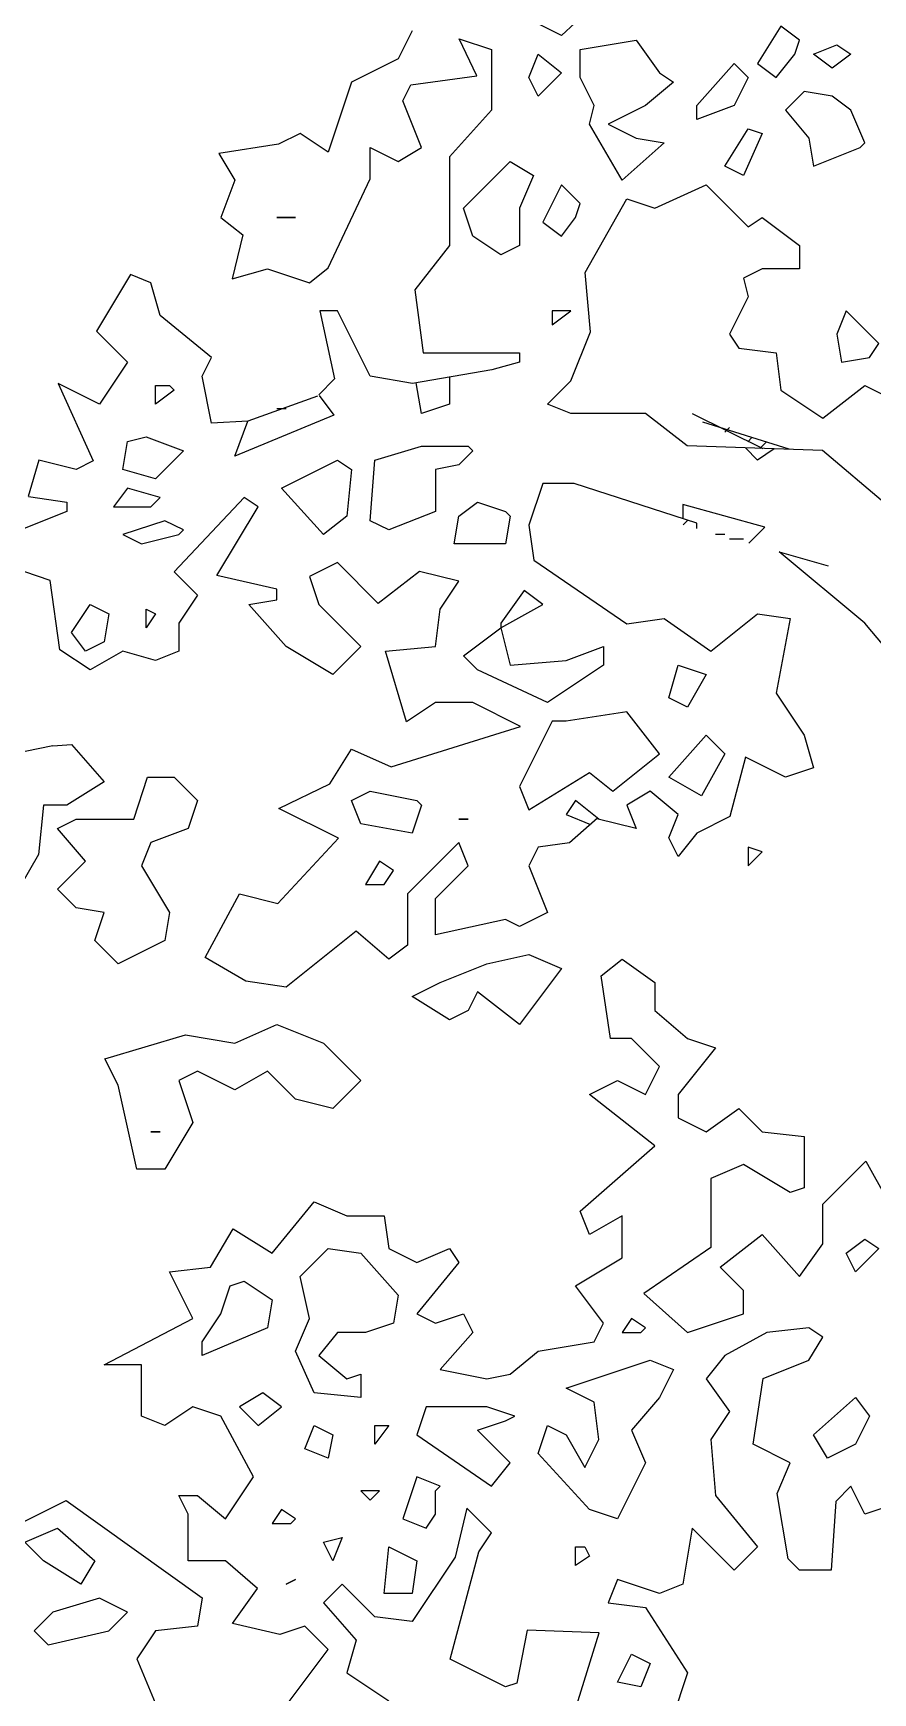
# Model space of a CAD drawing. Header units: millimetres. Extents: x 1211.91 to 1219.54, y 1029.16 to 1038.08.
# Drawn here: x 1213.712 to 1214.187, y 1034.199 to 1035.139 of the extents above; entities that cross this region are included whole.
import ezdxf

# ---------------------------------------------------------------- set-up
doc = ezdxf.new("R2010")
doc.units = ezdxf.units.MM
doc.header["$MEASUREMENT"] = 0
for name, color, linetype in [('Hojas01', 94, 'CONTINUOUS'), ('Hojas02', 62, 'CONTINUOUS'), ('Tronco', 34, 'CONTINUOUS')]:
    doc.layers.add(name, color=color, linetype=linetype)

msp = doc.modelspace()

# ---------------------------------------------------------------- linework, layer by layer
at = {"layer": 'Hojas01', "linetype": 'Continuous'}
for p, q in [((1213.92632, 1035.14002), (1213.9184, 1035.12418)), ((1213.96289, 1035.11455), (1213.95285, 1035.13554)), ((1213.95285, 1035.13554), (1213.9712, 1035.12946)), ((1213.9184, 1035.12418), (1213.892, 1035.11098)), ((1213.9712, 1035.12946), (1213.9712, 1035.09514)), ((1213.892, 1035.11098), (1213.8788, 1035.07138)), ((1213.92104, 1035.10042), (1213.92566, 1035.10953)), ((1213.92566, 1035.10953), (1213.96289, 1035.11455)), ((1213.9316, 1035.07402), (1213.92104, 1035.10042)), ((1213.9712, 1035.09514), (1213.94744, 1035.06874)), ((1213.86296, 1035.08194), (1213.85069, 1035.07587)), ((1213.8788, 1035.07138), (1213.86296, 1035.08194)), ((1213.85069, 1035.07587), (1213.81703, 1035.07059)), ((1213.81703, 1035.07059), (1213.826, 1035.05554)), ((1213.90256, 1035.05634), (1213.90256, 1035.07402)), ((1213.90256, 1035.07402), (1213.9184, 1035.0661)), ((1213.9184, 1035.0661), (1213.9316, 1035.07402)), ((1213.94744, 1035.06874), (1213.94744, 1035.01858)), ((1213.826, 1035.05554), (1213.81808, 1035.03442)), ((1213.8788, 1035.00591), (1213.90256, 1035.05634)), ((1214.0636, 1035.0397), (1214.09264, 1035.0529)), ((1214.09264, 1035.0529), (1214.1164, 1035.02914)), ((1214.02427, 1035.00327), (1214.04776, 1035.04498)), ((1214.04776, 1035.04498), (1214.0636, 1035.0397)), ((1213.81808, 1035.03442), (1213.83049, 1035.02452)), ((1214.1164, 1035.02914), (1214.12432, 1035.03442)), ((1214.12432, 1035.03442), (1214.14544, 1035.01858)), ((1213.83049, 1035.02452), (1213.82455, 1034.99971)), ((1213.94744, 1035.01858), (1213.92791, 1034.99337)), ((1214.14544, 1035.01858), (1214.14544, 1035.00538)), ((1213.767, 1035.00208), (1213.74786, 1034.97001)), ((1213.77848, 1034.99746), (1213.767, 1035.00208)), ((1213.82455, 1034.99971), (1213.84448, 1035.00538)), ((1213.84448, 1035.00538), (1213.86824, 1034.99746)), ((1213.86824, 1034.99746), (1213.8788, 1035.00591)), ((1214.02717, 1034.96974), (1214.02427, 1035.00327)), ((1214.12432, 1035.00538), (1214.11376, 1035.0001)), ((1214.14544, 1035.00538), (1214.12432, 1035.00538)), ((1213.78376, 1034.97898), (1213.77848, 1034.99746)), ((1213.92791, 1034.99337), (1213.93253, 1034.95786)), ((1214.11376, 1035.0001), (1214.1164, 1034.98954)), ((1214.1164, 1034.98954), (1214.10584, 1034.96842)), ((1213.8128, 1034.95522), (1213.78376, 1034.97898)), ((1213.88408, 1034.98162), (1213.87405, 1034.98162)), ((1213.87405, 1034.98162), (1213.8825, 1034.94308)), ((1213.90256, 1034.94466), (1213.88408, 1034.98162)), ((1213.74786, 1034.97001), (1213.76528, 1034.95258)), ((1214.01608, 1034.94202), (1214.02717, 1034.96974)), ((1214.10584, 1034.96842), (1214.11112, 1034.9605)), ((1213.80752, 1034.94466), (1213.8128, 1034.95522)), ((1213.93253, 1034.95786), (1213.98704, 1034.95786)), ((1214.11112, 1034.9605), (1214.13224, 1034.95786)), ((1214.13224, 1034.95786), (1214.13488, 1034.93674)), ((1213.76528, 1034.95258), (1213.74944, 1034.92882)), ((1213.97147, 1034.94823), (1213.92659, 1034.94044)), ((1213.74944, 1034.92882), (1213.72621, 1034.94044)), ((1213.72621, 1034.94044), (1213.74588, 1034.89662)), ((1213.8128, 1034.918), (1213.80752, 1034.94466)), ((1213.8825, 1034.94308), (1213.87352, 1034.9341)), ((1213.92659, 1034.94044), (1213.90256, 1034.94466)), ((1213.9316, 1034.92354), (1213.9287, 1034.94084)), ((1213.94744, 1034.94414), (1213.94744, 1034.92882)), ((1214.13488, 1034.93674), (1214.15864, 1034.9209)), ((1214.15864, 1034.9209), (1214.1824, 1034.93938)), ((1214.1824, 1034.93938), (1214.19296, 1034.9341)), ((1213.87273, 1034.93331), (1213.83339, 1034.91906)), ((1213.87379, 1034.93371), (1213.8821, 1034.92262)), ((1213.94744, 1034.92882), (1213.9316, 1034.92354)), ((1213.83339, 1034.91906), (1213.8128, 1034.918)), ((1213.8821, 1034.92262), (1213.826, 1034.89939)), ((1213.826, 1034.89939), (1213.83339, 1034.91906)), ((1214.08472, 1034.92354), (1214.12472, 1034.90374)), ((1214.1395, 1034.90322), (1214.09079, 1034.91866)), ((1214.10584, 1034.91562), (1214.1032, 1034.91298)), ((1214.11851, 1034.90982), (1214.11614, 1034.90744)), ((1214.12168, 1034.89714), (1214.11482, 1034.90401)), ((1214.13119, 1034.90348), (1214.12168, 1034.89714)), ((1214.12657, 1034.90731), (1214.123, 1034.90374)), ((1213.71512, 1034.89714), (1213.70918, 1034.87642)), ((1213.73624, 1034.89186), (1213.71512, 1034.89714)), ((1213.74588, 1034.89662), (1213.73624, 1034.89186)), ((1213.70931, 1034.87655), (1213.73096, 1034.87338)), ((1213.73096, 1034.87338), (1213.73096, 1034.8681)), ((1213.83128, 1034.87602), (1213.79168, 1034.83378)), ((1213.81584, 1034.8318), (1213.8392, 1034.87074)), ((1213.8392, 1034.87074), (1213.83128, 1034.87602)), ((1213.73096, 1034.8681), (1213.69136, 1034.85226)), ((1214.08235, 1034.86309), (1214.07971, 1034.86045)), ((1214.08736, 1034.85834), (1214.08736, 1034.86137)), ((1213.99232, 1034.86018), (1213.99509, 1034.84038)), ((1213.72159, 1034.82903), (1213.7072, 1034.83378)), ((1213.79168, 1034.83378), (1213.80488, 1034.82058)), ((1213.88408, 1034.83906), (1213.86824, 1034.83114)), ((1213.90718, 1034.81596), (1213.88408, 1034.83906)), ((1213.93055, 1034.83405), (1213.90718, 1034.81596)), ((1213.95272, 1034.8285), (1213.93055, 1034.83405)), ((1213.99509, 1034.84038), (1214.04776, 1034.80435)), ((1213.72713, 1034.7897), (1213.72159, 1034.82903)), ((1213.84976, 1034.82402), (1213.81584, 1034.8318)), ((1213.84976, 1034.81794), (1213.84976, 1034.82402)), ((1213.86824, 1034.83114), (1213.87352, 1034.8153)), ((1213.94216, 1034.81266), (1213.95272, 1034.8285)), ((1213.80488, 1034.82058), (1213.79432, 1034.80474)), ((1213.83392, 1034.8153), (1213.84976, 1034.81794)), ((1213.85504, 1034.79154), (1213.83392, 1034.8153)), ((1213.87352, 1034.8153), (1213.89728, 1034.79154)), ((1213.79432, 1034.80474), (1213.79432, 1034.7889)), ((1213.93952, 1034.79154), (1213.94216, 1034.81266)), ((1214.04776, 1034.80435), (1214.06888, 1034.80738)), ((1214.06888, 1034.80738), (1214.09528, 1034.7889)), ((1214.09528, 1034.7889), (1214.12168, 1034.81002)), ((1214.12168, 1034.81002), (1214.14016, 1034.80738)), ((1214.14016, 1034.80738), (1214.13224, 1034.76514)), ((1213.74416, 1034.77834), (1213.72713, 1034.7897)), ((1213.76264, 1034.7889), (1213.74416, 1034.77834)), ((1213.78112, 1034.78362), (1213.76264, 1034.7889)), ((1213.79432, 1034.7889), (1213.78112, 1034.78362)), ((1213.88144, 1034.7757), (1213.85504, 1034.79154)), ((1213.89728, 1034.79154), (1213.88144, 1034.7757)), ((1213.91127, 1034.78904), (1213.93952, 1034.79154)), ((1213.92315, 1034.74891), (1213.91127, 1034.78904)), ((1213.93952, 1034.75986), (1213.92315, 1034.74891)), ((1213.96064, 1034.75986), (1213.93952, 1034.75986)), ((1213.9877, 1034.7464), (1213.96064, 1034.75986)), ((1214.13224, 1034.76514), (1214.14808, 1034.74138)), ((1213.91457, 1034.72343), (1213.9877, 1034.7464)), ((1214.14808, 1034.74138), (1214.15336, 1034.7229)), ((1213.72317, 1034.73531), (1213.66998, 1034.72475)), ((1213.72317, 1034.73531), (1213.7336, 1034.7361)), ((1213.7336, 1034.7361), (1213.75208, 1034.71498)), ((1213.87986, 1034.71393), (1213.892, 1034.73346)), ((1213.892, 1034.73346), (1213.91457, 1034.72343)), ((1214.11482, 1034.72898), (1214.10611, 1034.69532)), ((1214.13752, 1034.71762), (1214.11482, 1034.72898)), ((1214.15336, 1034.7229), (1214.13752, 1034.71762)), ((1213.75208, 1034.71498), (1213.73096, 1034.70178)), ((1213.76885, 1034.69386), (1213.77663, 1034.71762)), ((1213.77663, 1034.71762), (1213.79168, 1034.71762)), ((1213.79168, 1034.71762), (1213.80488, 1034.70442)), ((1213.85095, 1034.69994), (1213.87986, 1034.71393)), ((1213.71776, 1034.70178), (1213.71499, 1034.6738)), ((1213.73096, 1034.70178), (1213.71776, 1034.70178)), ((1213.80488, 1034.70442), (1213.7996, 1034.68858)), ((1214.01872, 1034.70442), (1214.01344, 1034.6965)), ((1214.03192, 1034.69386), (1214.01872, 1034.70442)), ((1214.06096, 1034.7097), (1214.04776, 1034.70178)), ((1214.04776, 1034.70178), (1214.05304, 1034.68858)), ((1214.0768, 1034.6965), (1214.06096, 1034.7097)), ((1213.72568, 1034.68858), (1213.73624, 1034.69386)), ((1213.73624, 1034.69386), (1213.76885, 1034.69386)), ((1213.88474, 1034.68304), (1213.85095, 1034.69994)), ((1214.01344, 1034.6965), (1214.0273, 1034.69096)), ((1214.03126, 1034.69439), (1214.01542, 1034.68053)), ((1214.05304, 1034.68858), (1214.03087, 1034.69413)), ((1214.07152, 1034.6833), (1214.0768, 1034.6965)), ((1214.10611, 1034.69532), (1214.08736, 1034.68594)), ((1213.74152, 1034.6701), (1213.72568, 1034.68858)), ((1213.7996, 1034.68858), (1213.77848, 1034.68066)), ((1213.85029, 1034.64621), (1213.88474, 1034.68304)), ((1214.0768, 1034.67274), (1214.07152, 1034.6833)), ((1214.08736, 1034.68594), (1214.0768, 1034.67274)), ((1213.71499, 1034.6738), (1213.69532, 1034.63974)), ((1213.77848, 1034.68066), (1213.7732, 1034.66746)), ((1213.95272, 1034.68066), (1213.92368, 1034.65162)), ((1213.958, 1034.66746), (1213.95272, 1034.68066)), ((1213.9976, 1034.67802), (1213.99232, 1034.66746)), ((1214.01542, 1034.68053), (1213.9976, 1034.67802)), ((1213.72568, 1034.65426), (1213.74152, 1034.6701)), ((1213.7732, 1034.66746), (1213.78904, 1034.64106)), ((1213.93952, 1034.64898), (1213.958, 1034.66746)), ((1213.99232, 1034.66746), (1214.00288, 1034.64106)), ((1213.73624, 1034.6437), (1213.72568, 1034.65426)), ((1213.80924, 1034.61559), (1213.82864, 1034.65162)), ((1213.82864, 1034.65162), (1213.85029, 1034.64621)), ((1213.92368, 1034.65162), (1213.92368, 1034.62258)), ((1213.93952, 1034.62839), (1213.93952, 1034.64898)), ((1213.75208, 1034.64106), (1213.73624, 1034.6437)), ((1213.7468, 1034.62522), (1213.75208, 1034.64106)), ((1213.78904, 1034.64106), (1213.7864, 1034.62522)), ((1213.97912, 1034.6371), (1213.93952, 1034.62839)), ((1213.98704, 1034.63314), (1213.97912, 1034.6371)), ((1214.00288, 1034.64106), (1213.98704, 1034.63314)), ((1213.89464, 1034.6305), (1213.85504, 1034.59882)), ((1213.91312, 1034.61466), (1213.89464, 1034.6305)), ((1213.76, 1034.61202), (1213.7468, 1034.62522)), ((1213.7864, 1034.62522), (1213.76, 1034.61202)), ((1213.92368, 1034.62258), (1213.91312, 1034.61466)), ((1213.83221, 1034.60212), (1213.80924, 1034.61559)), ((1214.03324, 1034.60516), (1214.04512, 1034.61466)), ((1214.04512, 1034.61466), (1214.0636, 1034.60146)), ((1213.85504, 1034.59882), (1213.83221, 1034.60212)), ((1214.03852, 1034.56978), (1214.03324, 1034.60516)), ((1214.0636, 1034.60146), (1214.0636, 1034.58562)), ((1214.0636, 1034.58562), (1214.08208, 1034.56978)), ((1213.75261, 1034.55817), (1213.79815, 1034.57176)), ((1213.79815, 1034.57176), (1213.826, 1034.56714)), ((1213.826, 1034.56714), (1213.84976, 1034.5777)), ((1213.84976, 1034.5777), (1213.87616, 1034.56714)), ((1213.87616, 1034.56714), (1213.89728, 1034.54602)), ((1214.0504, 1034.56978), (1214.03852, 1034.56978)), ((1214.06624, 1034.55394), (1214.0504, 1034.56978)), ((1214.09792, 1034.5645), (1214.0768, 1034.5381)), ((1214.08208, 1034.56978), (1214.09792, 1034.5645)), ((1213.76, 1034.54338), (1213.75261, 1034.55817)), ((1213.80488, 1034.5513), (1213.79432, 1034.54602)), ((1213.826, 1034.54074), (1213.80488, 1034.5513)), ((1213.84448, 1034.5513), (1213.826, 1034.54074)), ((1213.86032, 1034.53546), (1213.84448, 1034.5513)), ((1214.05832, 1034.5381), (1214.06624, 1034.55394)), ((1213.77056, 1034.49586), (1213.76, 1034.54338)), ((1213.79432, 1034.54602), (1213.80224, 1034.52226)), ((1213.89728, 1034.54602), (1213.88144, 1034.53018)), ((1214.02664, 1034.5381), (1214.04248, 1034.54602)), ((1214.04248, 1034.54602), (1214.05832, 1034.5381)), ((1213.88144, 1034.53018), (1213.86032, 1034.53546)), ((1214.0636, 1034.50906), (1214.02664, 1034.5381)), ((1214.0768, 1034.5381), (1214.0768, 1034.5249)), ((1214.0768, 1034.5249), (1214.09264, 1034.51698)), ((1214.09264, 1034.51698), (1214.11112, 1034.53018)), ((1214.11112, 1034.53018), (1214.12432, 1034.51698)), ((1213.80224, 1034.52226), (1213.7864, 1034.49586)), ((1214.12432, 1034.51698), (1214.14808, 1034.51434)), ((1214.14808, 1034.51434), (1214.14808, 1034.4853)), ((1214.02136, 1034.4721), (1214.0636, 1034.50906)), ((1213.7864, 1034.49586), (1213.77056, 1034.49586)), ((1214.11376, 1034.4985), (1214.09528, 1034.49058)), ((1214.14016, 1034.48266), (1214.11376, 1034.4985)), ((1214.15864, 1034.47606), (1214.18293, 1034.50035)), ((1214.18293, 1034.50035), (1214.20616, 1034.45864)), ((1214.09528, 1034.49058), (1214.09528, 1034.45151)), ((1213.84712, 1034.44834), (1213.87088, 1034.47738)), ((1213.87088, 1034.47738), (1213.88936, 1034.46946)), ((1214.14808, 1034.4853), (1214.14016, 1034.48266)), ((1214.15864, 1034.45362), (1214.15864, 1034.47606)), ((1213.88936, 1034.46946), (1213.91048, 1034.46946)), ((1213.91048, 1034.46946), (1213.91312, 1034.45098)), ((1214.02664, 1034.4589), (1214.02136, 1034.4721)), ((1214.04512, 1034.46946), (1214.02664, 1034.4589)), ((1214.04512, 1034.4457), (1214.04512, 1034.46946)), ((1213.81227, 1034.44042), (1213.82508, 1034.46207)), ((1213.82508, 1034.46207), (1213.84712, 1034.44834)), ((1214.10056, 1034.44042), (1214.12432, 1034.4589)), ((1214.12432, 1034.4589), (1214.14544, 1034.43514)), ((1213.91312, 1034.45098), (1213.92896, 1034.44306)), ((1213.92896, 1034.44306), (1213.94744, 1034.45098)), ((1213.94744, 1034.45098), (1213.95272, 1034.44306)), ((1214.09528, 1034.45151), (1214.0574, 1034.42538)), ((1214.14544, 1034.43514), (1214.15864, 1034.45362)), ((1213.78904, 1034.43778), (1213.81227, 1034.44042)), ((1213.95272, 1034.44306), (1213.92896, 1034.41402)), ((1214.01872, 1034.42986), (1214.04512, 1034.4457)), ((1214.11376, 1034.42722), (1214.10056, 1034.44042)), ((1213.80224, 1034.41138), (1213.78904, 1034.43778)), ((1214.03456, 1034.40874), (1214.01872, 1034.42986)), ((1214.0574, 1034.42538), (1214.08208, 1034.40346)), ((1214.11376, 1034.41402), (1214.11376, 1034.42722)), ((1213.75208, 1034.38498), (1213.80224, 1034.41138)), ((1213.92896, 1034.41402), (1213.93952, 1034.40874)), ((1213.93952, 1034.40874), (1213.95536, 1034.41402)), ((1213.95536, 1034.41402), (1213.96064, 1034.40346)), ((1214.08208, 1034.40346), (1214.11376, 1034.41402)), ((1213.96064, 1034.40346), (1213.94216, 1034.38234)), ((1214.02928, 1034.39818), (1214.03456, 1034.40874)), ((1214.12696, 1034.40346), (1214.1032, 1034.39026)), ((1214.15072, 1034.4061), (1214.12696, 1034.40346)), ((1214.15864, 1034.40082), (1214.15072, 1034.4061)), ((1213.98176, 1034.3797), (1213.9976, 1034.3929)), ((1213.9976, 1034.3929), (1214.02928, 1034.39818)), ((1214.15072, 1034.38762), (1214.15864, 1034.40082)), ((1213.7732, 1034.38498), (1213.75208, 1034.38498)), ((1213.7732, 1034.35594), (1213.7732, 1034.38498)), ((1213.94216, 1034.38234), (1213.96856, 1034.37706)), ((1214.1032, 1034.39026), (1214.09264, 1034.37706)), ((1214.12485, 1034.37733), (1214.15072, 1034.38762)), ((1213.96856, 1034.37706), (1213.98176, 1034.3797)), ((1214.09264, 1034.37706), (1214.10584, 1034.35858)), ((1214.11917, 1034.3401), (1214.12485, 1034.37733)), ((1213.7864, 1034.35066), (1213.7732, 1034.35594)), ((1213.80224, 1034.36122), (1213.7864, 1034.35066)), ((1213.81808, 1034.35594), (1213.80224, 1034.36122)), ((1213.83656, 1034.32162), (1213.81808, 1034.35594)), ((1214.10584, 1034.35858), (1214.09528, 1034.34274)), ((1214.09528, 1034.34274), (1214.09792, 1034.31106)), ((1214.14016, 1034.32954), (1214.11917, 1034.3401)), ((1214.13277, 1034.31225), (1214.14016, 1034.32954)), ((1213.82072, 1034.29786), (1213.83656, 1034.32162)), ((1214.17448, 1034.31634), (1214.1659, 1034.30776)), ((1214.1824, 1034.3005), (1214.17448, 1034.31634)), ((1213.68872, 1034.2873), (1213.73057, 1034.30829)), ((1213.73057, 1034.30829), (1213.80752, 1034.25312)), ((1213.7996, 1034.3005), (1213.79432, 1034.31106)), ((1213.79432, 1034.31106), (1213.80488, 1034.31106)), ((1213.80488, 1034.31106), (1213.82072, 1034.29786)), ((1214.09792, 1034.31106), (1214.12168, 1034.28202)), ((1214.13897, 1034.27529), (1214.13277, 1034.31225)), ((1214.1659, 1034.30776), (1214.16339, 1034.26882)), ((1213.7996, 1034.2741), (1213.7996, 1034.3005)), ((1213.95721, 1034.30394), (1213.95061, 1034.27622)), ((1213.9712, 1034.28994), (1213.95721, 1034.30394)), ((1214.19824, 1034.30578), (1214.1824, 1034.3005)), ((1213.96407, 1034.27925), (1213.9712, 1034.28994)), ((1214.08472, 1034.29258), (1214.07944, 1034.2609)), ((1214.10848, 1034.26882), (1214.08472, 1034.29258)), ((1213.94784, 1034.21853), (1213.96407, 1034.27925)), ((1214.12168, 1034.28202), (1214.10848, 1034.26882)), ((1213.82072, 1034.2741), (1213.7996, 1034.2741)), ((1213.83894, 1034.25853), (1213.82072, 1034.2741)), ((1213.95061, 1034.27622), (1213.92632, 1034.23978)), ((1214.14544, 1034.26882), (1214.13897, 1034.27529)), ((1213.88672, 1034.2609), (1213.87616, 1034.25034)), ((1213.9052, 1034.24242), (1213.88672, 1034.2609)), ((1214.04248, 1034.26354), (1214.0372, 1034.25034)), ((1214.06624, 1034.25562), (1214.04248, 1034.26354)), ((1214.07944, 1034.2609), (1214.06624, 1034.25562)), ((1214.16339, 1034.26882), (1214.14544, 1034.26882)), ((1213.80752, 1034.25312), (1213.80488, 1034.23714)), ((1213.82481, 1034.23873), (1213.83894, 1034.25853)), ((1213.87616, 1034.25034), (1213.89464, 1034.22922)), ((1213.92632, 1034.23978), (1213.9052, 1034.24242)), ((1214.0372, 1034.25034), (1214.05832, 1034.2477)), ((1214.05832, 1034.2477), (1214.08208, 1034.21074)), ((1213.78112, 1034.2345), (1213.77056, 1034.21866)), ((1213.80488, 1034.23714), (1213.78112, 1034.2345)), ((1213.85148, 1034.23239), (1213.82481, 1034.23873)), ((1213.8656, 1034.23714), (1213.85148, 1034.23239)), ((1213.8788, 1034.22394), (1213.8656, 1034.23714)), ((1213.9914, 1034.2349), (1213.98559, 1034.20494)), ((1214.03219, 1034.23332), (1213.9914, 1034.2349)), ((1214.01859, 1034.18962), (1214.03219, 1034.23332)), ((1213.85504, 1034.19226), (1213.8788, 1034.22394)), ((1213.89464, 1034.22922), (1213.88936, 1034.21074)), ((1213.77056, 1034.21866), (1213.78376, 1034.18698)), ((1213.97912, 1034.20282), (1213.94784, 1034.21853)), ((1213.88936, 1034.21074), (1213.91312, 1034.1949)), ((1213.98559, 1034.20494), (1213.97912, 1034.20282)), ((1214.08208, 1034.21074), (1214.07337, 1034.18461))]:
    msp.add_line(p, q, dxfattribs=at)
at = {"layer": 'Hojas02', "linetype": 'Continuous'}
for p, q in [((1214.04776, 1035.1717), (1214.0108, 1035.13738)), ((1214.0108, 1035.13738), (1213.9844, 1035.15058)), ((1214.02136, 1035.12946), (1214.05304, 1035.13474)), ((1214.05304, 1035.13474), (1214.06624, 1035.11626)), ((1214.13488, 1035.14266), (1214.12168, 1035.12154)), ((1214.14544, 1035.13474), (1214.13488, 1035.14266)), ((1214.1428, 1035.12682), (1214.14544, 1035.13474)), ((1213.99232, 1035.11362), (1213.9976, 1035.12682)), ((1213.9976, 1035.12682), (1214.0108, 1035.11626)), ((1214.02136, 1035.11362), (1214.02136, 1035.12946)), ((1214.13224, 1035.11362), (1214.1428, 1035.12682)), ((1214.15336, 1035.12682), (1214.16656, 1035.1321)), ((1214.16392, 1035.1189), (1214.15336, 1035.12682)), ((1214.17448, 1035.12682), (1214.16392, 1035.1189)), ((1214.16656, 1035.1321), (1214.17448, 1035.12682)), ((1214.0108, 1035.11626), (1213.9976, 1035.10306)), ((1214.06624, 1035.11626), (1214.07416, 1035.11098)), ((1214.08736, 1035.09778), (1214.10848, 1035.12154)), ((1214.10848, 1035.12154), (1214.1164, 1035.11362)), ((1214.12168, 1035.12154), (1214.13224, 1035.11362)), ((1213.9976, 1035.10306), (1213.99232, 1035.11362)), ((1214.02928, 1035.09778), (1214.02136, 1035.11362)), ((1214.07416, 1035.11098), (1214.05832, 1035.09778)), ((1214.1164, 1035.11362), (1214.10848, 1035.09778)), ((1214.14808, 1035.1057), (1214.13752, 1035.09514)), ((1214.16392, 1035.10306), (1214.14808, 1035.1057)), ((1214.02664, 1035.08722), (1214.02928, 1035.09778)), ((1214.05832, 1035.09778), (1214.0372, 1035.08722)), ((1214.10848, 1035.09778), (1214.08736, 1035.08986)), ((1214.08736, 1035.08986), (1214.08736, 1035.09778)), ((1214.17448, 1035.09514), (1214.16392, 1035.10306)), ((1214.04512, 1035.05554), (1214.02664, 1035.08722)), ((1214.0372, 1035.08722), (1214.05304, 1035.0793)), ((1214.13752, 1035.09514), (1214.15072, 1035.0793)), ((1214.1824, 1035.07666), (1214.17448, 1035.09514)), ((1214.05304, 1035.0793), (1214.06888, 1035.07666)), ((1214.1032, 1035.06346), (1214.1164, 1035.08458)), ((1214.12432, 1035.08194), (1214.11376, 1035.05818)), ((1214.1164, 1035.08458), (1214.12432, 1035.08194)), ((1214.15072, 1035.0793), (1214.15336, 1035.06346)), ((1214.06888, 1035.07666), (1214.04512, 1035.05554)), ((1214.15336, 1035.06346), (1214.17976, 1035.07402)), ((1214.17976, 1035.07402), (1214.1824, 1035.07666)), ((1213.95536, 1035.0397), (1213.98176, 1035.0661)), ((1213.98176, 1035.0661), (1213.99496, 1035.05818)), ((1214.11376, 1035.05818), (1214.1032, 1035.06346)), ((1213.99496, 1035.05818), (1213.98704, 1035.0397)), ((1214.0108, 1035.0529), (1214.00024, 1035.03178)), ((1214.02136, 1035.04234), (1214.0108, 1035.0529)), ((1213.96064, 1035.02386), (1213.95536, 1035.0397)), ((1213.98704, 1035.0397), (1213.98704, 1035.01858)), ((1214.01872, 1035.03442), (1214.02136, 1035.04234)), ((1213.86032, 1035.03442), (1213.84976, 1035.03442)), ((1213.84976, 1035.03442), (1213.86032, 1035.03442)), ((1214.00024, 1035.03178), (1214.0108, 1035.02386)), ((1214.0108, 1035.02386), (1214.01872, 1035.03442)), ((1213.97648, 1035.0133), (1213.96064, 1035.02386)), ((1213.98704, 1035.01858), (1213.97648, 1035.0133)), ((1214.01608, 1034.98162), (1214.00552, 1034.98162)), ((1214.00552, 1034.98162), (1214.00552, 1034.9737)), ((1214.00552, 1034.9737), (1214.01608, 1034.98162)), ((1214.17184, 1034.98162), (1214.16656, 1034.96842)), ((1214.19032, 1034.96314), (1214.17184, 1034.98162)), ((1214.16656, 1034.96842), (1214.1692, 1034.95258)), ((1214.1692, 1034.95258), (1214.18504, 1034.95522)), ((1214.18504, 1034.95522), (1214.19032, 1034.96314)), ((1213.78112, 1034.92882), (1213.78112, 1034.93938)), ((1213.78112, 1034.93938), (1213.78904, 1034.93938)), ((1213.79168, 1034.93674), (1213.78112, 1034.92882)), ((1213.78904, 1034.93938), (1213.79168, 1034.93674)), ((1213.85504, 1034.92618), (1213.84976, 1034.92618)), ((1213.76528, 1034.9077), (1213.77584, 1034.91034)), ((1213.77584, 1034.91034), (1213.79696, 1034.90242)), ((1213.76264, 1034.89186), (1213.76528, 1034.9077)), ((1213.79696, 1034.90242), (1213.78112, 1034.88658)), ((1213.9052, 1034.89714), (1213.9316, 1034.90506)), ((1213.9316, 1034.90506), (1213.958, 1034.90506)), ((1213.96064, 1034.90242), (1213.95272, 1034.8945)), ((1213.958, 1034.90506), (1213.96064, 1034.90242)), ((1213.78112, 1034.88658), (1213.76264, 1034.89186)), ((1213.8524, 1034.8813), (1213.88408, 1034.89714)), ((1213.88408, 1034.89714), (1213.892, 1034.89186)), ((1213.892, 1034.89186), (1213.88936, 1034.86546)), ((1213.90256, 1034.86282), (1213.9052, 1034.89714)), ((1213.95272, 1034.8945), (1213.93952, 1034.89186)), ((1213.93952, 1034.89186), (1213.93952, 1034.8681)), ((1213.76528, 1034.8813), (1213.75736, 1034.87074)), ((1213.78376, 1034.87602), (1213.76528, 1034.8813)), ((1213.87616, 1034.8549), (1213.8524, 1034.8813)), ((1213.75736, 1034.87074), (1213.77848, 1034.87074)), ((1213.77848, 1034.87074), (1213.78376, 1034.87602)), ((1213.95272, 1034.86546), (1213.96328, 1034.87338)), ((1213.96328, 1034.87338), (1213.97912, 1034.8681)), ((1213.7864, 1034.86282), (1213.76264, 1034.8549)), ((1213.79696, 1034.85754), (1213.7864, 1034.86282)), ((1213.88936, 1034.86546), (1213.87616, 1034.8549)), ((1213.91312, 1034.85754), (1213.90256, 1034.86282)), ((1213.93952, 1034.8681), (1213.91312, 1034.85754)), ((1213.95008, 1034.84962), (1213.95272, 1034.86546)), ((1213.97912, 1034.8681), (1213.98176, 1034.86546)), ((1213.98176, 1034.86546), (1213.97912, 1034.84962)), ((1213.76264, 1034.8549), (1213.7732, 1034.84962)), ((1213.7732, 1034.84962), (1213.79432, 1034.8549)), ((1213.79432, 1034.8549), (1213.79696, 1034.85754)), ((1214.1032, 1034.8549), (1214.09792, 1034.8549)), ((1214.11376, 1034.85226), (1214.10584, 1034.85226)), ((1213.97912, 1034.84962), (1213.95008, 1034.84962)), ((1213.7336, 1034.79946), (1213.74416, 1034.8153)), ((1213.74416, 1034.8153), (1213.75472, 1034.81002)), ((1213.98968, 1034.82322), (1213.97648, 1034.80474)), ((1213.97648, 1034.8021), (1214.00024, 1034.8153)), ((1214.00024, 1034.8153), (1213.98968, 1034.82322)), ((1213.75472, 1034.81002), (1213.75208, 1034.79418)), ((1213.77584, 1034.8021), (1213.77584, 1034.81266)), ((1213.77584, 1034.81266), (1213.78112, 1034.81002)), ((1213.78112, 1034.81002), (1213.77584, 1034.8021)), ((1213.97648, 1034.80474), (1213.97648, 1034.8021)), ((1213.74152, 1034.7889), (1213.7336, 1034.79946)), ((1213.95536, 1034.78626), (1213.97648, 1034.8021)), ((1213.97648, 1034.8021), (1213.98176, 1034.78098)), ((1213.75208, 1034.79418), (1213.74152, 1034.7889)), ((1213.96328, 1034.77834), (1213.95536, 1034.78626)), ((1214.01344, 1034.78362), (1214.03456, 1034.79154)), ((1214.03456, 1034.79154), (1214.03456, 1034.78098)), ((1214.00288, 1034.75986), (1213.96328, 1034.77834)), ((1213.98176, 1034.78098), (1214.01344, 1034.78362)), ((1214.03456, 1034.78098), (1214.00288, 1034.75986)), ((1214.07152, 1034.7625), (1214.0768, 1034.78098)), ((1214.0768, 1034.78098), (1214.09264, 1034.7757)), ((1214.09264, 1034.7757), (1214.08208, 1034.75722)), ((1214.08208, 1034.75722), (1214.07152, 1034.7625)), ((1214.00552, 1034.7493), (1213.98704, 1034.71234)), ((1214.01344, 1034.7493), (1214.00552, 1034.7493)), ((1214.04776, 1034.75458), (1214.01344, 1034.7493)), ((1214.06624, 1034.73082), (1214.04776, 1034.75458)), ((1214.07152, 1034.71762), (1214.09264, 1034.74138)), ((1214.09264, 1034.74138), (1214.1032, 1034.73082)), ((1214.03984, 1034.7097), (1214.06624, 1034.73082)), ((1214.1032, 1034.73082), (1214.09, 1034.70706)), ((1213.99232, 1034.69914), (1214.02664, 1034.72026)), ((1214.02664, 1034.72026), (1214.03984, 1034.7097)), ((1213.98704, 1034.71234), (1213.99232, 1034.69914)), ((1214.09, 1034.70706), (1214.07152, 1034.71762)), ((1213.892, 1034.70442), (1213.90256, 1034.7097)), ((1213.89728, 1034.69122), (1213.892, 1034.70442)), ((1213.90256, 1034.7097), (1213.92896, 1034.70442)), ((1213.9316, 1034.70178), (1213.92632, 1034.68594)), ((1213.92896, 1034.70442), (1213.9316, 1034.70178)), ((1213.958, 1034.69386), (1213.95272, 1034.69386)), ((1213.95272, 1034.69386), (1213.958, 1034.69386)), ((1213.92632, 1034.68594), (1213.89728, 1034.69122)), ((1214.12432, 1034.67538), (1214.1164, 1034.67802)), ((1214.1164, 1034.67802), (1214.1164, 1034.66746)), ((1214.1164, 1034.66746), (1214.12432, 1034.67538)), ((1213.90784, 1034.6701), (1213.89992, 1034.6569)), ((1213.91576, 1034.66482), (1213.90784, 1034.6701)), ((1213.91048, 1034.6569), (1213.91576, 1034.66482)), ((1213.89992, 1034.6569), (1213.91048, 1034.6569)), ((1213.96856, 1034.61202), (1213.99232, 1034.6173)), ((1213.99232, 1034.6173), (1214.0108, 1034.60938)), ((1213.94216, 1034.60146), (1213.96856, 1034.61202)), ((1214.0108, 1034.60938), (1213.98704, 1034.5777)), ((1213.92632, 1034.59354), (1213.94216, 1034.60146)), ((1213.94744, 1034.58034), (1213.92632, 1034.59354)), ((1213.96328, 1034.59618), (1213.958, 1034.58562)), ((1213.98704, 1034.5777), (1213.96328, 1034.59618)), ((1213.958, 1034.58562), (1213.94744, 1034.58034)), ((1213.78376, 1034.51698), (1213.77848, 1034.51698)), ((1213.77848, 1034.51698), (1213.78376, 1034.51698)), ((1213.86296, 1034.43514), (1213.8788, 1034.45098)), ((1213.8788, 1034.45098), (1213.89728, 1034.44834)), ((1213.89728, 1034.44834), (1213.9184, 1034.42458)), ((1214.17184, 1034.44834), (1214.1824, 1034.45626)), ((1214.17712, 1034.43778), (1214.17184, 1034.44834)), ((1214.19032, 1034.45098), (1214.17712, 1034.43778)), ((1214.1824, 1034.45626), (1214.19032, 1034.45098)), ((1213.81808, 1034.41402), (1213.82336, 1034.42986)), ((1213.82336, 1034.42986), (1213.83128, 1034.4325)), ((1213.83128, 1034.4325), (1213.84712, 1034.42194)), ((1213.86824, 1034.41138), (1213.86296, 1034.43514)), ((1213.84712, 1034.42194), (1213.84448, 1034.4061)), ((1213.9184, 1034.42458), (1213.91576, 1034.40874)), ((1213.80752, 1034.39818), (1213.81808, 1034.41402)), ((1213.86032, 1034.3929), (1213.86824, 1034.41138)), ((1214.0504, 1034.41138), (1214.04512, 1034.40346)), ((1214.05832, 1034.4061), (1214.0504, 1034.41138)), ((1213.84448, 1034.4061), (1213.80752, 1034.39026)), ((1213.88408, 1034.40346), (1213.87352, 1034.39026)), ((1213.89992, 1034.40346), (1213.88408, 1034.40346)), ((1213.91576, 1034.40874), (1213.89992, 1034.40346)), ((1214.04512, 1034.40346), (1214.05568, 1034.40346)), ((1214.05568, 1034.40346), (1214.05832, 1034.4061)), ((1213.80752, 1034.39026), (1213.80752, 1034.39818)), ((1213.87088, 1034.36914), (1213.86032, 1034.3929)), ((1213.87352, 1034.39026), (1213.88936, 1034.37706)), ((1214.01344, 1034.37178), (1214.06096, 1034.38762)), ((1214.06096, 1034.38762), (1214.07416, 1034.38234)), ((1214.07416, 1034.38234), (1214.06624, 1034.3665)), ((1213.88936, 1034.37706), (1213.89728, 1034.3797)), ((1213.89728, 1034.3797), (1213.89728, 1034.3665)), ((1213.84184, 1034.36914), (1213.82864, 1034.36122)), ((1213.8524, 1034.36122), (1213.84184, 1034.36914)), ((1213.89728, 1034.3665), (1213.87088, 1034.36914)), ((1214.02928, 1034.36386), (1214.01344, 1034.37178)), ((1214.03192, 1034.34274), (1214.02928, 1034.36386)), ((1214.06624, 1034.3665), (1214.0504, 1034.34802)), ((1214.15336, 1034.34538), (1214.17712, 1034.3665)), ((1214.17712, 1034.3665), (1214.18504, 1034.35594)), ((1213.82864, 1034.36122), (1213.8392, 1034.35066)), ((1213.8392, 1034.35066), (1213.8524, 1034.36122)), ((1213.93424, 1034.36122), (1213.92896, 1034.34538)), ((1213.96856, 1034.36122), (1213.93424, 1034.36122)), ((1213.9844, 1034.35594), (1213.96856, 1034.36122)), ((1213.97912, 1034.3533), (1213.9844, 1034.35594)), ((1214.18504, 1034.35594), (1214.17712, 1034.3401)), ((1213.8656, 1034.33746), (1213.87088, 1034.35066)), ((1213.87088, 1034.35066), (1213.88144, 1034.34538)), ((1213.88144, 1034.34538), (1213.8788, 1034.33218)), ((1213.91312, 1034.35066), (1213.9052, 1034.3401)), ((1213.9052, 1034.3401), (1213.9052, 1034.35066)), ((1213.9052, 1034.35066), (1213.91312, 1034.35066)), ((1213.92896, 1034.34538), (1213.9712, 1034.31634)), ((1213.96328, 1034.34802), (1213.97912, 1034.3533)), ((1213.98176, 1034.32954), (1213.96328, 1034.34802)), ((1213.9976, 1034.33482), (1214.00288, 1034.35066)), ((1214.00288, 1034.35066), (1214.01344, 1034.34538)), ((1214.01344, 1034.34538), (1214.024, 1034.3269)), ((1214.0504, 1034.34802), (1214.05832, 1034.32954)), ((1214.16128, 1034.33218), (1214.15336, 1034.34538)), ((1213.8788, 1034.33218), (1213.8656, 1034.33746)), ((1214.024, 1034.3269), (1214.03192, 1034.34274)), ((1214.17712, 1034.3401), (1214.16128, 1034.33218)), ((1213.9712, 1034.31634), (1213.98176, 1034.32954)), ((1214.02664, 1034.30314), (1213.9976, 1034.33482)), ((1214.05832, 1034.32954), (1214.04248, 1034.29786)), ((1213.92896, 1034.32162), (1213.92104, 1034.29786)), ((1213.94216, 1034.31634), (1213.92896, 1034.32162)), ((1213.93952, 1034.3137), (1213.94216, 1034.31634)), ((1213.90784, 1034.3137), (1213.89728, 1034.3137)), ((1213.89728, 1034.3137), (1213.90256, 1034.30842)), ((1213.90256, 1034.30842), (1213.90784, 1034.3137)), ((1213.93952, 1034.3005), (1213.93952, 1034.3137)), ((1213.8524, 1034.30314), (1213.84712, 1034.29522)), ((1213.86032, 1034.29786), (1213.8524, 1034.30314)), ((1213.85768, 1034.29522), (1213.86032, 1034.29786)), ((1213.92104, 1034.29786), (1213.93424, 1034.29258)), ((1213.93424, 1034.29258), (1213.93952, 1034.3005)), ((1214.04248, 1034.29786), (1214.02664, 1034.30314)), ((1213.7072, 1034.28466), (1213.72568, 1034.29258)), ((1213.72568, 1034.29258), (1213.7468, 1034.2741)), ((1213.84712, 1034.29522), (1213.85768, 1034.29522)), ((1213.71776, 1034.2741), (1213.7072, 1034.28466)), ((1213.87616, 1034.28466), (1213.88672, 1034.2873)), ((1213.88144, 1034.2741), (1213.87616, 1034.28466)), ((1213.88672, 1034.2873), (1213.88144, 1034.2741)), ((1213.91048, 1034.25562), (1213.91312, 1034.28202)), ((1213.91312, 1034.28202), (1213.92896, 1034.2741)), ((1214.01872, 1034.27146), (1214.01872, 1034.28202)), ((1214.01872, 1034.28202), (1214.024, 1034.28202)), ((1214.024, 1034.28202), (1214.02664, 1034.27674)), ((1213.73888, 1034.2609), (1213.71776, 1034.2741)), ((1213.7468, 1034.2741), (1213.73888, 1034.2609)), ((1213.92896, 1034.2741), (1213.92632, 1034.25562)), ((1214.02664, 1034.27674), (1214.01872, 1034.27146)), ((1213.86032, 1034.26354), (1213.85504, 1034.2609)), ((1213.85504, 1034.2609), (1213.86032, 1034.26354)), ((1213.74944, 1034.25298), (1213.72304, 1034.24506)), ((1213.76528, 1034.24506), (1213.74944, 1034.25298)), ((1213.92632, 1034.25562), (1213.91048, 1034.25562)), ((1213.72304, 1034.24506), (1213.71248, 1034.2345)), ((1213.75472, 1034.2345), (1213.76528, 1034.24506)), ((1213.71248, 1034.2345), (1213.7204, 1034.22658)), ((1213.7204, 1034.22658), (1213.75472, 1034.2345)), ((1214.04248, 1034.20546), (1214.0504, 1034.2213)), ((1214.0504, 1034.2213), (1214.06096, 1034.21602)), ((1214.06096, 1034.21602), (1214.05568, 1034.20282)), ((1214.05568, 1034.20282), (1214.04248, 1034.20546))]:
    msp.add_line(p, q, dxfattribs=at)
at = {"layer": 'Tronco', "linetype": 'Continuous'}
for p, q in [((1213.98704, 1034.95786), (1213.98704, 1034.95258)), ((1213.98704, 1034.95258), (1213.97147, 1034.94823)), ((1214.00288, 1034.92882), (1214.01608, 1034.94202)), ((1214.01608, 1034.92354), (1214.00288, 1034.92882)), ((1214.05832, 1034.92354), (1214.01608, 1034.92354)), ((1214.08195, 1034.9052), (1214.05832, 1034.92354)), ((1214.15851, 1034.90256), (1214.08195, 1034.9052)), ((1214.19415, 1034.87233), (1214.15851, 1034.90256)), ((1214.00024, 1034.88394), (1213.99232, 1034.86018)), ((1214.01793, 1034.88394), (1214.00024, 1034.88394)), ((1214.08736, 1034.86137), (1214.01793, 1034.88394)), ((1214.12591, 1034.85913), (1214.07944, 1034.87193)), ((1214.07944, 1034.87193), (1214.07944, 1034.86401)), ((1214.1168, 1034.85002), (1214.12591, 1034.85913)), ((1214.1824, 1034.80474), (1214.13396, 1034.84514)), ((1214.13396, 1034.84514), (1214.16168, 1034.83735)), ((1214.23784, 1034.73874), (1214.1824, 1034.80474))]:
    msp.add_line(p, q, dxfattribs=at)

doc.saveas('drawing.dxf')
